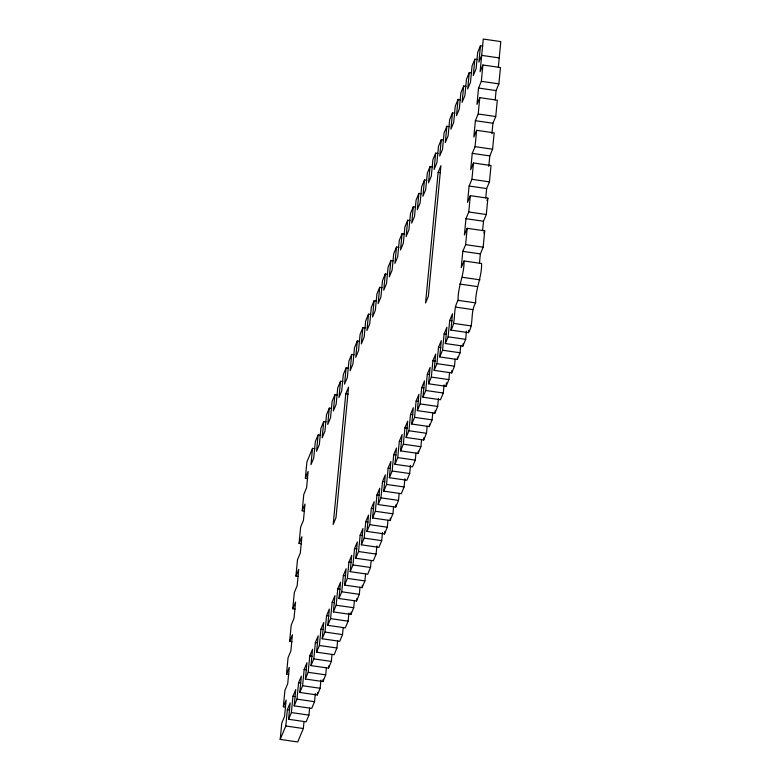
<?xml version="1.0" encoding="UTF-8"?>
<svg xmlns="http://www.w3.org/2000/svg" width="781" height="781" viewBox="0 0 781 781"><rect width="100%" height="100%" fill="white"/><g stroke="black" fill="none" stroke-linecap="round" stroke-linejoin="round"><path stroke-width="1.17" d="M304.014 721.527L303.34 728.527L297.737 741.95L280.194 739.412L281.765 723.089L284.567 716.372L286.139 700.04L283.337 706.756L285.68 707.088M283.337 706.756L284.909 690.424L287.711 683.717L289.282 667.384L286.49 674.091L288.824 674.433M286.49 674.091L288.062 657.758L290.854 651.051L292.426 634.719L289.634 641.426L291.967 641.767M289.634 641.426L291.206 625.093L293.998 618.386L295.579 602.053L292.777 608.77L295.111 609.102M292.777 608.77L294.349 592.437L297.151 585.721L298.723 569.388L295.921 576.105L298.264 576.437M295.921 576.105L297.493 559.772L300.295 553.065L301.866 536.732L299.064 543.439L301.407 543.781M299.064 543.439L300.636 527.107L303.438 520.4L305.01 504.067L302.208 510.774L304.551 511.116M302.208 510.774L303.78 494.451L306.582 487.735L308.153 471.402L305.351 478.118L307.694 478.45M305.351 478.118L306.933 461.786L312.527 448.362L314.87 448.704M280.194 739.412L285.797 725.998L287.369 709.665L290.161 702.959L288.589 719.281L306.142 721.82L308.934 715.113L309.608 708.113M312.527 448.362L310.955 464.695L313.757 457.988L315.329 441.655L318.121 434.939L320.464 435.281M288.589 719.281L291.391 712.575L292.963 696.242L295.765 689.535L294.193 705.868L311.736 708.396L314.538 701.689L315.319 693.528M318.121 434.939L316.549 451.272L319.351 444.565L320.923 428.232L323.724 421.525L326.058 421.857M294.193 705.868L296.985 699.151L298.557 682.828L301.359 676.112L299.787 692.444L317.33 694.983L320.132 688.266L320.923 680.105M323.724 421.525L322.153 437.858L324.945 431.141L326.517 414.809L329.318 408.102L331.661 408.443M299.787 692.444L302.589 685.738L304.16 669.405L306.962 662.698L305.381 679.021L322.934 681.559L325.726 674.852L326.399 667.853M329.318 408.102L327.747 424.434L330.548 417.728L332.12 401.395L334.922 394.678L337.255 395.02M305.381 679.021L308.183 672.314L309.754 655.981L312.556 649.275L310.984 665.607L328.528 668.136L331.329 661.429L332.003 654.429M334.922 394.678L333.341 411.011L336.142 404.304L337.714 387.972L340.516 381.265L342.859 381.597M310.984 665.607L313.786 658.891L315.358 642.568L318.15 635.851L316.578 652.184L334.131 654.722L336.923 648.005L337.597 641.006M340.516 381.265L338.944 397.597L341.746 390.881L343.318 374.548L346.11 367.841L348.453 368.183M316.578 652.184L319.38 645.477L320.952 629.144L323.754 622.437L322.182 638.76L339.725 641.299L342.527 634.592L343.201 627.592M346.11 367.841L344.538 384.174L347.34 377.467L348.912 361.134L351.714 354.428L354.047 354.759M345.768 393.8L333.184 524.442L335.986 517.735L348.57 387.083L345.768 393.8L348.101 394.132M317.33 694.983L317.555 692.649M322.182 638.76L324.974 632.054L326.546 615.721L329.348 609.014L327.776 625.347L345.319 627.875L348.121 621.168L348.912 613.007M351.714 354.428L350.142 370.75L352.934 364.044L354.506 347.711L357.308 341.004L359.65 341.336M322.934 681.559L323.158 679.226M327.776 625.347L330.578 618.63L332.15 602.307L334.951 595.591L333.37 611.923L350.923 614.462L353.715 607.745L354.389 600.745M357.308 341.004L355.736 357.337L358.538 350.62L360.109 334.297L362.911 327.581L365.244 327.922M328.528 668.136L328.752 665.803M333.37 611.923L336.172 605.216L337.743 588.884L340.545 582.177L338.974 598.51L356.517 601.038L359.319 594.331L359.992 587.332M362.911 327.581L361.33 343.913L364.131 337.207L365.703 320.874L368.505 314.167L370.848 314.499M338.974 598.51L341.775 591.793L343.347 575.46L346.139 568.753L344.567 585.086L362.12 587.615L364.912 580.908L365.586 573.908M368.505 314.167L366.933 330.49L369.735 323.783L371.307 307.45L374.099 300.744L376.442 301.075M344.567 585.086L347.369 578.379L348.941 562.047L351.743 555.33L350.171 571.663L367.714 574.201L370.516 567.484L371.19 560.485M374.099 300.744L372.527 317.076L375.329 310.36L376.901 294.037L379.703 287.32L382.036 287.662M350.171 571.663L352.963 564.956L354.535 548.623L357.337 541.916L355.765 558.249L373.308 560.778L376.11 554.071L376.901 545.899M379.703 287.32L378.131 303.653L380.923 296.946L382.495 280.613L385.297 273.906L387.64 274.238M350.923 614.462L351.147 612.128M355.765 558.249L358.567 551.532L360.139 535.2L362.94 528.493L361.359 544.826L378.912 547.354L381.704 540.647L382.495 532.486M385.297 273.906L383.725 290.229L386.527 283.523L388.098 267.19L390.89 260.483L393.233 260.815M356.517 601.038L356.741 598.705M361.359 544.826L364.161 538.119L365.733 521.786L368.534 515.069L366.963 531.402L384.506 533.94L387.308 527.224L387.981 520.234M390.89 260.483L389.319 276.816L392.121 270.099L393.692 253.776L396.494 247.06L398.837 247.401M362.12 587.615L362.345 585.281M366.963 531.402L369.764 524.695L371.336 508.363L374.128 501.656L372.557 517.988L390.11 520.517L392.902 513.81L393.575 506.81M396.494 247.06L394.922 263.392L397.724 256.685L399.296 240.353L402.088 233.646L404.431 233.978M372.557 517.988L375.358 511.272L376.93 494.939L379.732 488.232L378.16 504.565L395.703 507.094L398.505 500.387L399.179 493.387M402.088 233.646L400.516 249.969L403.318 243.262L404.89 226.929L407.692 220.222L410.025 220.564M378.16 504.565L380.952 497.858L382.524 481.526L385.326 474.809L383.754 491.142L401.297 493.68L404.099 486.963L404.89 478.802M407.692 220.222L406.12 236.555L408.912 229.839L410.484 213.516L413.286 206.799L415.629 207.141M383.754 491.142L386.556 484.435L388.128 468.102L390.93 461.395L389.348 477.728L406.901 480.256L409.693 473.55L410.484 465.378M413.286 206.799L411.714 223.132L414.516 216.425L416.088 200.092L418.88 193.385L421.223 193.717M384.506 533.94L384.73 531.607M389.348 477.728L392.15 471.011L393.722 454.679L396.523 447.972L394.952 464.305L412.495 466.833L415.297 460.126L415.97 453.126M418.88 193.385L417.308 209.708L420.11 203.001L421.681 186.669L424.483 179.962L426.826 180.304M390.11 520.517L390.334 518.184M394.952 464.305L397.754 457.598L399.325 441.265L402.117 434.548L400.546 450.881L418.089 453.419L420.891 446.703L421.564 439.713M424.483 179.962L422.911 196.295L425.704 189.578L427.285 173.255L430.077 166.538L432.42 166.88M395.703 507.094L395.928 504.76M400.546 450.881L403.347 444.174L404.919 427.842L407.721 421.135L406.149 437.467L423.692 439.996L426.494 433.289L427.168 426.289M430.077 166.538L428.505 182.871L431.307 176.164L432.879 159.832L435.681 153.125L438.014 153.457M406.149 437.467L408.941 430.751L410.513 414.418L413.315 407.711L411.743 424.044L429.286 426.572L432.088 419.866L432.762 412.866M435.681 153.125L434.109 169.448L436.901 162.741L438.473 146.408L441.275 139.701L443.618 140.043M411.743 424.044L414.545 417.337L416.117 401.004L418.919 394.288L417.337 410.621L434.89 413.159L437.682 406.452L438.473 398.281M438.131 172.367L425.547 303.018L428.349 296.302L440.933 165.65L438.131 172.367L440.474 172.699M441.275 139.701L439.703 156.034L442.505 149.317L444.077 132.995L446.869 126.278L449.212 126.62M417.337 410.621L420.139 403.914L421.711 387.581L424.513 380.874L422.941 397.207L440.484 399.735L443.286 393.028L444.067 384.857M446.869 126.278L445.297 142.611L448.099 135.904L449.671 119.571L452.472 112.864L454.806 113.196M418.089 453.419L418.323 451.086M422.941 397.207L425.743 390.49L427.314 374.158L430.106 367.451L428.535 383.783L446.078 386.322L448.88 379.605L449.553 372.605M452.472 112.864L450.901 129.187L453.693 122.48L455.274 106.148L458.066 99.441L460.409 99.783M423.692 439.996L423.917 437.663M428.535 383.783L431.337 377.077L432.908 360.744L435.71 354.027L434.138 370.36L451.682 372.898L454.483 366.191L455.157 359.192M458.066 99.441L456.495 115.773L459.296 109.067L460.868 92.734L463.67 86.017L466.003 86.359M429.286 426.572L429.511 424.249M434.138 370.36L436.93 363.653L438.502 347.32L441.304 340.614L439.732 356.946L457.275 359.475L460.077 352.768L460.751 345.768M463.67 86.017L462.098 102.35L464.89 95.643L466.462 79.311L469.264 72.604L471.607 72.936M434.89 413.159L435.115 410.826M439.732 356.946L442.534 350.23L444.106 333.897L446.898 327.19L445.326 343.523L462.879 346.061L465.671 339.344L466.462 331.183M469.264 72.604L467.692 88.936L470.494 82.22L472.066 65.887L474.858 59.18L477.201 59.522M445.326 343.523L448.128 336.816L449.7 320.483L452.502 313.767L450.93 330.099L468.473 332.638C474.126 323.539 469.996 311.98 475.649 302.882C475.268 289.165 481.965 277.226 481.584 263.509L464.041 260.981L461.239 267.688L462.821 251.355L465.613 244.648L467.184 228.316L484.737 230.854L483.156 247.177L480.364 253.893L479.466 263.226M474.858 59.18L473.286 75.513L476.088 68.806L477.66 52.473L480.461 45.757L482.795 46.099M446.078 386.322L446.42 382.817M450.93 330.099C456.582 321.001 452.443 309.452 458.096 300.353C457.715 286.637 464.422 274.697 464.041 260.981M480.461 45.757L478.89 62.09L481.682 55.383L499.235 57.911M482.609 230.561L483.507 221.228L486.309 214.521L487.881 198.189L470.328 195.65L468.756 211.983L465.964 218.69L464.392 235.022L467.184 228.316M485.753 197.896L486.651 188.563L489.453 181.856L491.024 165.523L473.481 162.995L471.909 179.318L469.108 186.034L467.536 202.367L470.328 195.65M488.789 166.402L489.794 155.907L492.596 149.191L494.168 132.858L476.625 130.329L475.053 146.662L472.251 153.369L470.679 169.702L473.481 162.995M491.932 133.736L492.938 123.242L495.74 116.535L497.312 100.202L479.768 97.664L478.197 113.997L475.395 120.704L473.823 137.036L476.625 130.329M495.193 99.909L496.091 90.576L498.883 83.87L500.455 67.537L482.912 64.999L481.34 81.331L478.538 88.048L476.966 104.371L479.768 97.664M451.682 372.898L451.906 370.565M457.275 359.475L457.5 357.142M462.879 346.061L463.104 343.728M468.473 332.638L468.698 330.304M498.337 67.244L500.806 41.588L483.263 39.05L480.11 71.715L482.912 64.999M486.944 200.424L487.881 198.189M483.8 233.089L484.737 230.854M481.34 81.331L498.883 83.87M478.538 88.048L496.091 90.576M478.197 113.997L495.74 116.535M475.395 120.704L492.938 123.242M475.053 146.662L492.596 149.191M472.251 153.369L489.794 155.907M471.909 179.318L489.453 181.856M469.108 186.034L486.651 188.563M468.756 211.983L486.309 214.521M465.964 218.69L483.507 221.228M465.613 244.648L483.156 247.177M462.821 251.355L480.364 253.893M462.469 277.314L480.012 279.842M459.667 284.02L477.22 286.549M458.096 300.353L475.649 302.882M455.303 307.06L472.847 309.598M449.7 320.483L452.043 320.815M453.732 323.393L471.275 325.931M444.106 333.897L446.439 334.239M448.128 336.816L465.671 339.344M438.502 347.32L440.845 347.662M442.534 350.23L460.077 352.768M432.908 360.744L435.251 361.076M436.93 363.653L454.483 366.191M427.314 374.158L429.648 374.499M431.337 377.077L448.88 379.605M421.711 387.581L424.054 387.923M425.743 390.49L443.286 393.028M416.117 401.004L418.45 401.336M420.139 403.914L437.682 406.452M410.513 414.418L412.856 414.76M414.545 417.337L432.088 419.866M404.919 427.842L407.262 428.183M408.941 430.751L426.494 433.289M399.325 441.265L401.659 441.597M403.347 444.174L420.891 446.703M393.722 454.679L396.065 455.02M397.754 457.598L415.297 460.126M388.128 468.102L390.461 468.444M392.15 471.011L409.693 473.55M382.524 481.526L384.867 481.857M386.556 484.435L404.099 486.963M376.93 494.939L379.273 495.281M380.952 497.858L398.505 500.387M371.336 508.363L373.669 508.704M375.358 511.272L392.902 513.81M365.733 521.786L368.076 522.118M369.764 524.695L387.308 527.224M360.139 535.2L362.472 535.541M364.161 538.119L381.704 540.647M354.535 548.623L356.878 548.965M358.567 551.532L376.11 554.071M348.941 562.047L351.284 562.379M352.963 564.956L370.516 567.484M343.347 575.46L345.68 575.802M347.369 578.379L364.912 580.908M337.743 588.884L340.086 589.225M341.775 591.793L359.319 594.331M332.15 602.307L334.483 602.639M336.172 605.216L353.715 607.745M326.546 615.721L328.889 616.063M330.578 618.63L348.121 621.168M320.952 629.144L323.295 629.486M324.974 632.054L342.527 634.592M315.358 642.568L317.691 642.9M319.38 645.477L336.923 648.005M309.754 655.981L312.097 656.323M313.786 658.891L331.329 661.429M304.16 669.405L306.503 669.747M308.183 672.314L325.726 674.852M298.557 682.828L300.9 683.16M302.589 685.738L320.132 688.266M292.963 696.242L295.306 696.584M296.985 699.151L314.538 701.689M287.369 709.665L289.702 710.007M291.391 712.575L308.934 715.113M285.797 725.998L303.34 728.527"/></g></svg>
